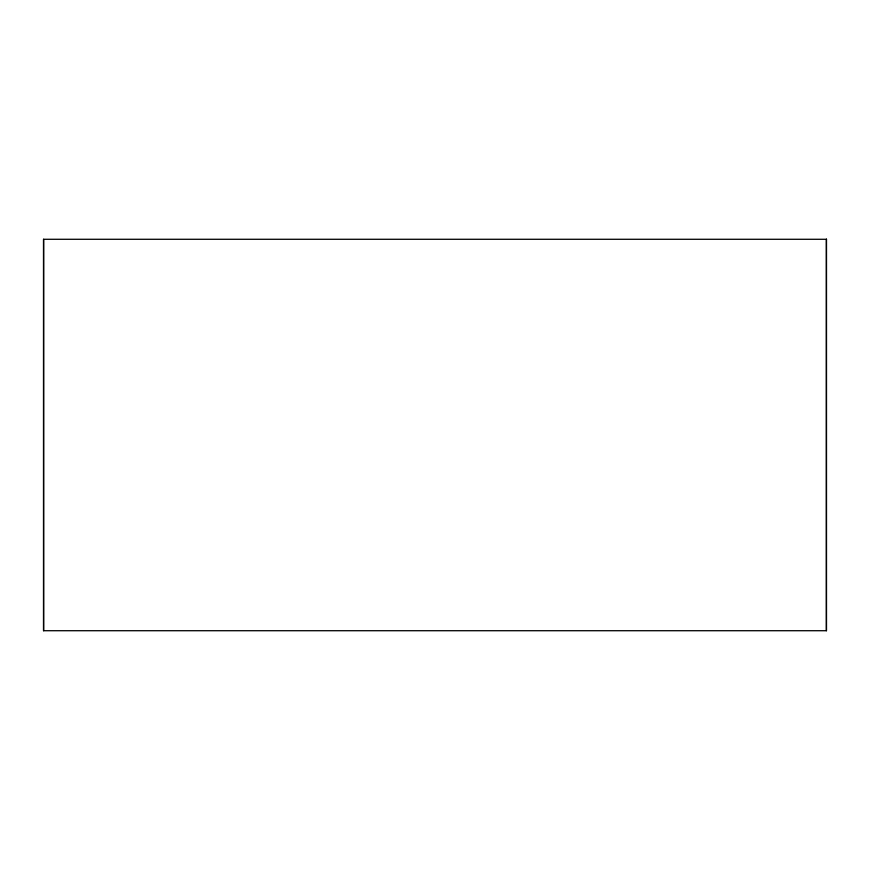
<?xml version="1.0" encoding="UTF-8"?>
<svg xmlns="http://www.w3.org/2000/svg" width="870" height="870" viewBox="0 0 870 870"><rect width="100%" height="100%" fill="white"/><g stroke="black" fill="none" stroke-linecap="round" stroke-linejoin="round"><path stroke-width="1.3" d="M826.348 239.283L826.348 630.717M43.652 239.283L43.652 630.717M826.5 239.283L43.5 239.283L43.5 630.717L826.5 630.717L826.5 239.283"/></g></svg>
